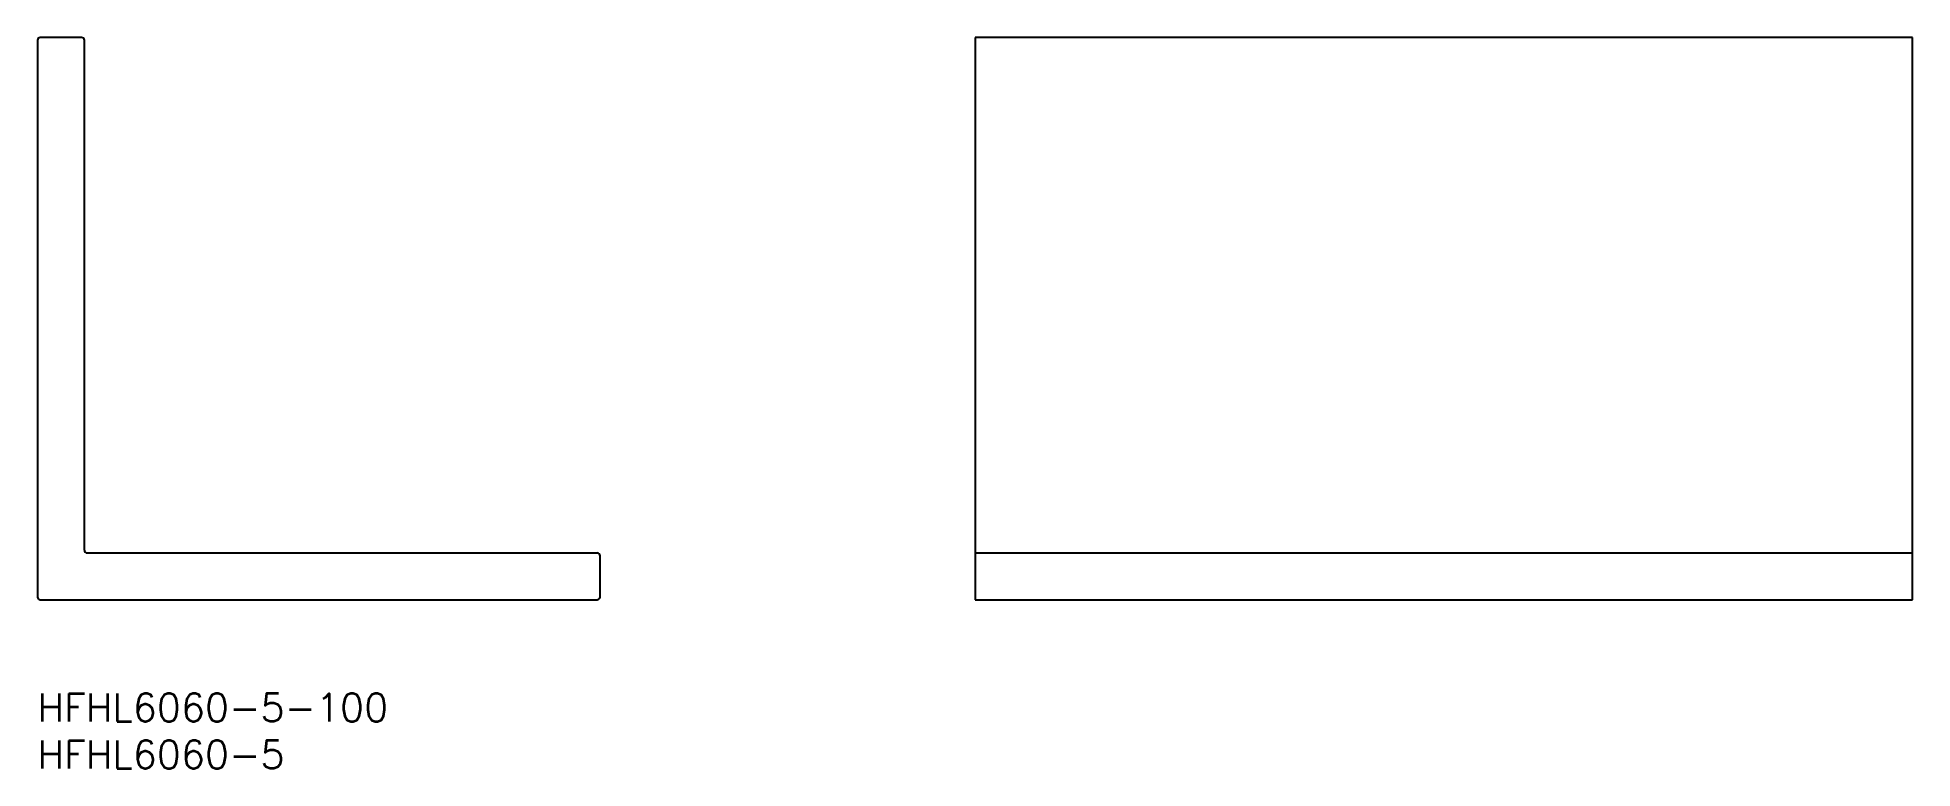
# Model space of a CAD drawing. Extents: x 0 to 200, y -8 to 70.
import ezdxf

# ---------------------------------------------------------------- set-up
doc = ezdxf.new("R2010")
doc.units = 0
doc.header["$LTSCALE"] = 0.5
doc.layers.add('MSM_CONTINUOUS', color=7, linetype='CONTINUOUS')
doc.layers.add('MSM_PART_NUMBER', color=7, linetype='CONTINUOUS')
doc.styles.get("Standard").update_dxf_attribs({"font": 'txt.shx', "height": 3, "bigfont": 'bigfont.shx'})

# ---------------------------------------------------------------- blocks, each defined once
blk = doc.blocks.new('*U2')
at = {"layer": 'MSM_PART_NUMBER'}
blk.add_text('HFHL6060-5-100', height=3, dxfattribs=at).set_placement((0, -3))
blk = doc.blocks.new('*U3')
at = {"layer": 'MSM_PART_NUMBER'}
blk.add_text('HFHL6060-5', height=3, dxfattribs=at).set_placement((0, -8))

msp = doc.modelspace()

# ---------------------------------------------------------------- linework, layer by layer
at = {"layer": 'MSM_CONTINUOUS'}
for p, q in [((0, 69.7), (0, 10.3)), ((4.7, 70), (0.3, 70)), ((5, 15.3), (5, 69.7)), ((200, 70), (100, 70)), ((100, 70), (100, 10)), ((200, 10), (200, 70)), ((5.3, 15), (59.7, 15)), ((60, 10.3), (60, 14.7)), ((100, 15), (200, 15)), ((0.3, 10), (59.7, 10)), ((100, 10), (200, 10))]:
    msp.add_line(p, q, dxfattribs=at)
for centre, start, end in [((0.3, 69.7), 90, 180), ((4.7, 69.7), 0, 90), ((5.3, 15.3), 180, 270), ((59.7, 14.7), 0, 90), ((0.3, 10.3), 180, 270), ((59.7, 10.3), 270, 0)]:
    msp.add_arc(centre, 0.3, start, end, dxfattribs=at)

# ---------------------------------------------------------------- block references
for name in ['*U2', '*U3']:
    msp.add_blockref(name, (0, 0), dxfattribs=at)

doc.saveas('drawing.dxf')
